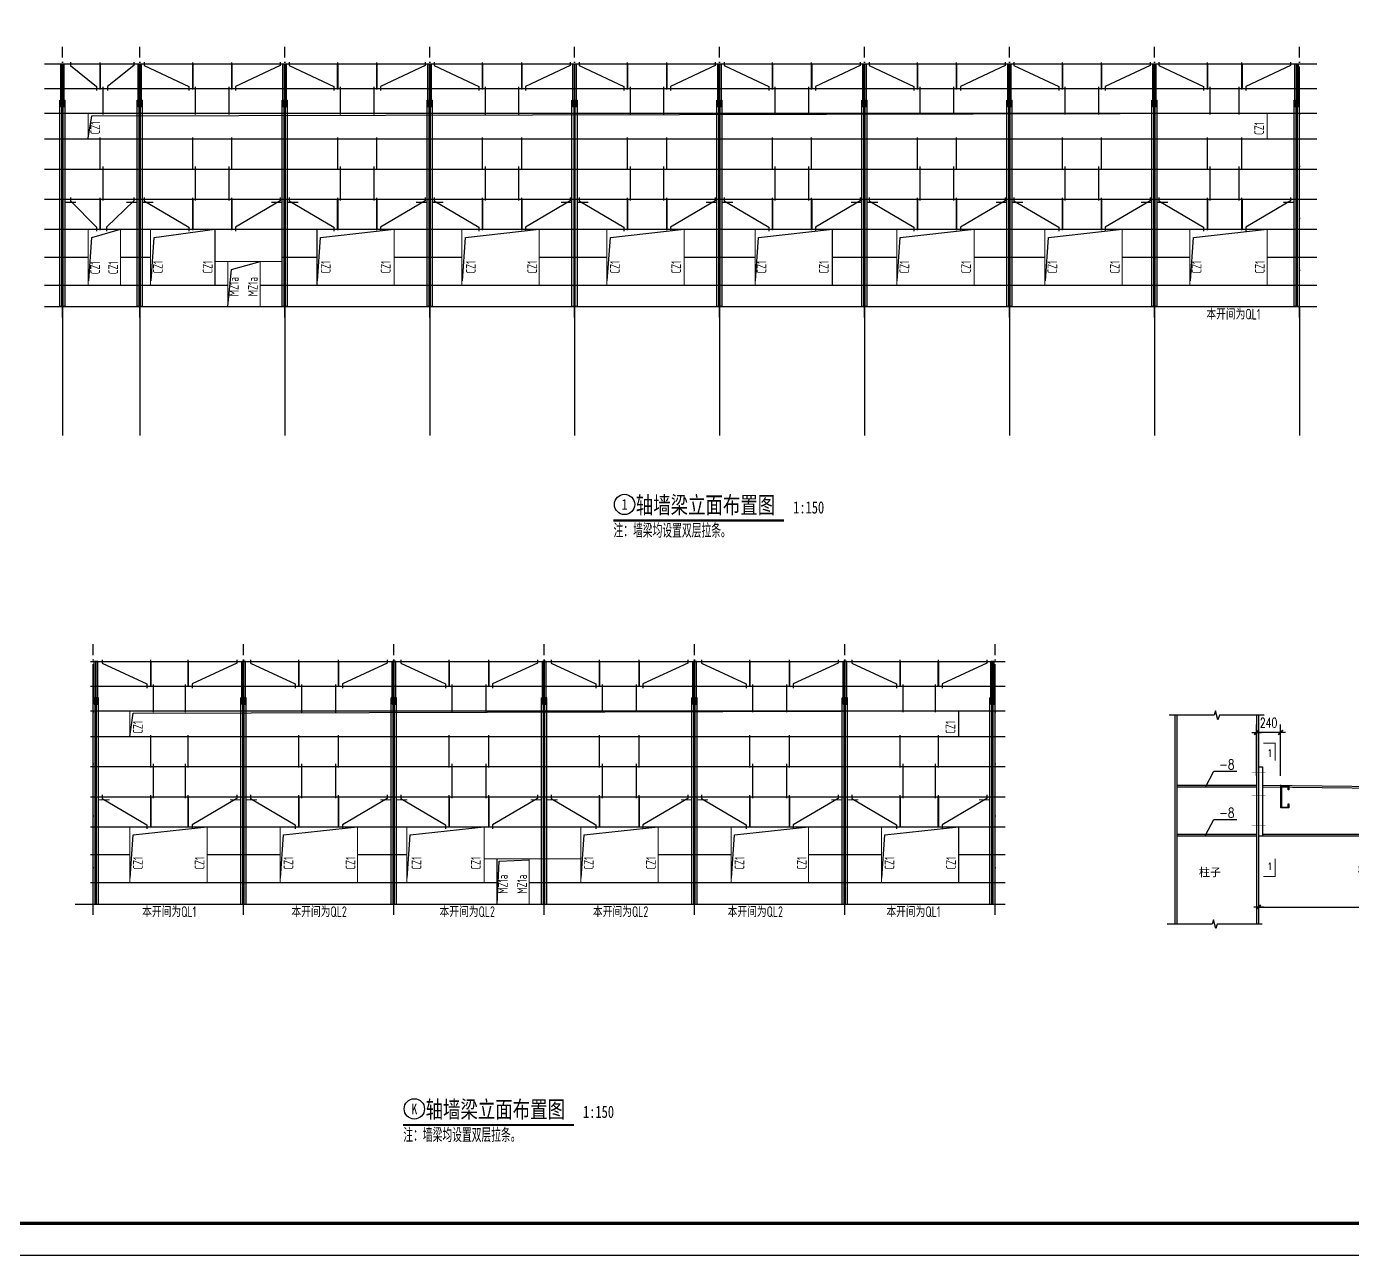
# Model space of a CAD drawing. Extents: x 2072855 to 2883818, y 17306032 to 17674225.
# Drawn here: x 2749358 to 2811105, y 17496046 to 17553266 of the extents above; entities that cross this region are included whole.
import ezdxf
from ezdxf.enums import TextEntityAlignment as Align

# ---------------------------------------------------------------- set-up
doc = ezdxf.new("R2010")
doc.units = 0
doc.header["$LTSCALE"] = 1000
doc.header["$MEASUREMENT"] = 0
doc.linetypes.add('DOTE', pattern=[2.42, 2, -0.2, 0.02, -0.2])
doc.layers.get('Defpoints').update_dxf_attribs({"color": 250})
for name, color, linetype in [('1001', 3, 'Continuous'), ('2D_ROOF', 150, 'Continuous'), ('3T_WOOD', 21, 'Continuous'), ('AXIS_外部', 171, 'Continuous'), ('DIM_SYMB', 165, 'Continuous'), ('DOTE', 1, 'DOTE'), ('LS', 2, 'Continuous'), ('OTHER', 7, 'Continuous'), ('PUB_DIM', 161, 'Continuous'), ('PUB_TEXT', 7, 'Continuous'), ('SURFACE', 6, 'Continuous'), ('TEXT', 7, 'Continuous'), ('TK', 4, 'Continuous'), ('屋面隅撑', 7, 'Continuous'), ('檩条拉条', 253, 'Continuous'), ('钢梁', 4, 'Continuous')]:
    doc.layers.add(name, color=color, linetype=linetype)
doc.layers.add('尺寸标注', color=9, linetype='Continuous', lineweight=18)
doc.styles.add('-宋体', font='', dxfattribs={"width": 0.8})
doc.styles.add('_HZHT', font='txt.shx', dxfattribs={"bigfont": 'HZHT.shx'})
doc.styles.add('_HZTXT', font='txt.shx', dxfattribs={"width": 0.8, "bigfont": 'hztxt.shx'})
doc.styles.add('_TSSDENG', font='TSSDENG', dxfattribs={"width": 0.666667})
doc.styles.add('DIM_FONT', font='SIMPLEX', dxfattribs={"width": 0.7, "bigfont": 'GBCBIG'})
doc.styles.add('PkpmHz', font='Pkpmeng', dxfattribs={"width": 0.7, "bigfont": 'hztxt'})
doc.styles.add('TK-LG-B', font='', dxfattribs={"width": 0.75})
doc.styles.add('TSSD_Label', font='tssdeng.shx', dxfattribs={"width": 0.7, "bigfont": 'hztxt.shx'})
doc.styles.add('TSSD_REIN', font='tssdeng.shx', dxfattribs={"width": 0.7, "bigfont": 'tssdchn.shx'})
doc.styles.get('-宋体').set_extended_font_data('SimSun')
doc.styles.get('TK-LG-B').set_extended_font_data('SimSun')
doc.dimstyles.new('dimn', dxfattribs={"dimtxt": 300, "dimasz": 1, "dimexe": 250, "dimexo": 300, "dimgap": 150, "dimtad": 1, "dimdec": 0, "dimzin": 0, "dimdsep": 46, "dimtxsty": 'DIM_FONT', "dimblk": '_DIMX', "dimcen": 0, "dimdle": 100, "dimclrt": 7, "dimadec": 1, "dimazin": 0, "dimtfac": 1, "dimtdec": 0, "dimtix": 1, "dimtmove": 2, "dimatfit": 3, "dimldrblk": 'ARCHTICK', "dimfxl": 0, "dimtolj": 1, "dimtzin": 0, "dimarcsym": 0})

# ---------------------------------------------------------------- blocks, each defined once
blk = doc.blocks.new('_DIMX')
blk.add_line((-150, 0), (150, 0))
at = {"const_width": 50}
blk.add_lwpolyline([(-70, -70), (70, 70)], dxfattribs=at)
blk = doc.blocks.new('*D637')
at = {"layer": 'Defpoints', "color": 0}
for p in [(324063, -264490), (333513, -264490), (333513, -265843)]:
    blk.add_point(p, dxfattribs=at)
at = {"layer": 'PUB_DIM', "color": 0, "lineweight": -2}
for p, q in [((324063, -264790), (324063, -266093)), ((333513, -264790), (333513, -266093)), ((324064, -265843), (333512, -265843))]:
    blk.add_line(p, q, dxfattribs=at)
at = {"layer": 'PUB_DIM', "color": 0, "lineweight": -2, "rotation": 180}
blk.add_blockref('_DIMX', (324063, -265843), dxfattribs=at)
at = {"layer": 'PUB_DIM', "color": 0, "lineweight": -2}
blk.add_blockref('_DIMX', (333513, -265843), dxfattribs=at)
at = {"layer": 'PUB_DIM', "color": 7, "insert": (328788, -265465), "char_height": 300, "attachment_point": 5, "style": 'DIM_FONT'}
blk.add_mtext('\\A1;1740(1440)', dxfattribs=at)
blk = doc.blocks.new('_ArchTick')
at = {"color": 0, "linetype": 'ByBlock', "const_width": 0.4}
blk.add_lwpolyline([(-0.5, -0.5), (0.5, 0.5)], dxfattribs=at)
blk = doc.blocks.new('*D638')
at = {"layer": 'Defpoints', "color": 0}
for p in [(324000, -260420), (324000, -262063), (324747, -262063)]:
    blk.add_point(p, dxfattribs=at)
at = {"layer": 'PUB_DIM', "color": 0, "lineweight": -2}
for p, q in [((323999, -260420), (323998, -260420)), ((324000, -261763), (324000, -260170)), ((324747, -260420), (324000, -260420)), ((324747, -261763), (324747, -260170)), ((324748, -260420), (324749, -260420))]:
    blk.add_line(p, q, dxfattribs=at)
blk.add_blockref('_DIMX', (324000, -260420), dxfattribs=at)
at = {"layer": 'PUB_DIM', "color": 0, "lineweight": -2, "rotation": 180}
blk.add_blockref('_DIMX', (324747, -260420), dxfattribs=at)
at = {"layer": 'PUB_DIM', "color": 7, "insert": (324373, -260120), "char_height": 300, "attachment_point": 5, "style": 'DIM_FONT'}
blk.add_mtext('\\A1;240', dxfattribs=at)
blk = doc.blocks.new('GeYuanFrame_23358270', base_point=(20.09, 4.53))
at = {"layer": 'TK'}
blk.add_lwpolyline([(20.09, 4.53), (20.09, 598.53), (861.09, 598.53), (861.09, 4.53)], close=True, dxfattribs=at)
at = {"layer": 'TK', "const_width": 1}
blk.add_lwpolyline([(45.09, 588.53), (851.09, 588.53), (851.09, 14.53), (45.09, 14.53)], close=True, dxfattribs=at)
blk = doc.blocks.new('ERREDF')
for p, q in [((321462.9, -259886), (321462.9, -266370.4)), ((321525.9, -259886), (321525.9, -266370.4)), ((324000, -259886), (324000, -266370.4)), ((324063, -259886), (324063, -266370.4)), ((322414.3, -262113.1), (322668, -261619.2)), ((322668, -261619.2), (323384.8, -261619.2)), ((324063, -261487.1), (324189, -261487.1)), ((324189, -261487.1), (324189, -263637.7)), ((333556.2, -262176), (333990.1, -261425.1)), ((333990.1, -261425.1), (336389.8, -261425.1)), ((324000, -262062.7), (321525.9, -262062.7)), ((324000, -262113.1), (321525.9, -262113.1)), ((333576, -262176.3), (324189, -262062.7)), ((333576, -262226.7), (324189, -262113.1)), ((324747, -262042.1), (324747, -262758.2)), ((333576, -262176.3), (333576, -263637.7)), ((322414.3, -263611.8), (322668, -263117.8)), ((322668, -263117.8), (323384.8, -263117.8)), ((324000, -263587.3), (321525.9, -263587.3)), ((324000, -263637.7), (321525.9, -263637.7)), ((333576, -263637.7), (324063, -263637.7)), ((333576, -263587.3), (324189, -263587.3))]:
    blk.add_line(p, q)
for points, const_width in [([(323843.5, -261674.8), (324284.2, -261674.8)], 12.6), ([(323843.5, -262377.5), (324284.2, -262377.5)], 12.6), ([(323843.5, -263300.9), (324284.2, -263300.9)], 12.6), ([(327807.6, -266884.6), (329219.3, -266884.6)], 18.9)]:
    blk.add_lwpolyline(points, dxfattribs=dict(const_width=const_width))
for points in [[(325002.9, -262630.1), (325002.9, -262756.1), (324754.8, -262756.1), (324754.8, -262072.5), (325002.9, -262072.5), (325002.9, -262198.5), (324984, -262198.5), (324984, -262091.4), (324773.7, -262091.4), (324773.7, -262737.2), (324984, -262737.2), (324984, -262630.1)], [(329406.2, -262680.4), (329406.2, -262806.4), (329158.1, -262806.4), (329158.1, -262122.8), (329406.2, -262122.8), (329406.2, -262248.8), (329387.3, -262248.8), (329387.3, -262141.7), (329177, -262141.7), (329177, -262787.5), (329387.3, -262787.5), (329387.3, -262680.4)], [(333327.9, -262733.9), (333327.9, -262859.9), (333576, -262859.9), (333576, -262176.3), (333327.9, -262176.3), (333327.9, -262302.3), (333346.8, -262302.3), (333346.8, -262195.2), (333557.1, -262195.2), (333557.1, -262841), (333346.8, -262841), (333346.8, -262733.9)]]:
    blk.add_lwpolyline(points, close=True)
blk.add_lwpolyline([(327677.6, -263372.3), (327677.6, -264392.3), (331238.3, -264392.3)])
at = {"layer": 'OTHER'}
for p, q in [((322725.1, -259747.4), (322681, -259886)), ((322800.7, -260024.6), (322725.1, -259747.4)), ((322681, -259886), (321286.5, -259886)), ((322844.8, -259886), (322800.7, -260024.6)), ((324239.4, -259886), (322844.8, -259886)), ((322662.1, -266231.8), (322618, -266370.4)), ((322737.7, -266509), (322662.1, -266231.8)), ((322618, -266370.4), (321223.5, -266370.4)), ((322781.8, -266370.4), (322737.7, -266509)), ((324176.4, -266370.4), (322781.8, -266370.4))]:
    blk.add_line(p, q, dxfattribs=at)
at = {"layer": 'PUB_DIM', "const_width": 31.5}
for points in [[(324213.8, -260749.8), (324578.9, -260749.8), (324578.9, -261299.4)], [(324213.8, -264886.6), (324578.9, -264886.6), (324578.9, -264337)]]:
    blk.add_lwpolyline(points, dxfattribs=at)
at = {"layer": 'PUB_TEXT', "width": 0.8}
for s, height, style, p in [('1', 220.5, '_HZHT', (324337.5, -261171.5)), ('-8', 301.6, '_HZHT', (322835.4, -261565.2)), ('-8', 301.6, '_HZHT', (322835.4, -263063.9)), ('1', 220.5, '_HZHT', (324337.5, -264685.4)), ('雨蓬详图', 302.4, '-宋体', (327835.1, -266774.2, 189.3))]:
    blk.add_text(s, height=height, dxfattribs=dict(at, style=style)).set_placement(p)
at = {"layer": 'PUB_TEXT', "style": '-宋体'}
blk.add_text('柱子', height=252, dxfattribs=at).set_placement((322208.7, -264884.9))
at = {"layer": '尺寸标注', "color": 7}
for s, style, width, p in [('180X70X20X2.5', '_TSSDENG', 0.77768, (334069.3, -261347.7)), ('H(265-250)x160x5x8', '_TSSDENG', 0.77768, (327940.7, -264331.4)), ('悬挑1440时采用(2*180X70X20X2.5)与柱焊接', '_HZTXT', 0.8, (327133.2, -264781.6))]:
    blk.add_text(s, height=301.6, dxfattribs=dict(at, style=style, width=width)).set_placement(p)
at = {"layer": 'PUB_DIM'}
for p1, p2, distance, text, picture, middle in [((324747, -262062.7), (324000, -262062.7), -1642.4, '240', '*D638', (324373.5, -260120.3)), ((324063, -264490.2), (333513, -264490.2), -1353.1, '1740(1440)', '*D637', (328788, -265464.8))]:
    dim = blk.add_aligned_dim(p1=p1, p2=p2, distance=distance, text=text, dimstyle='dimn', override={"dimlfac": 0.33333}, dxfattribs=at)
    dim.commit()
    dim.dimension.update_dxf_attribs({"geometry": picture, "text_midpoint": middle})

msp = doc.modelspace()

# ---------------------------------------------------------------- linework, layer by layer
for p, q in [((2752790.4, 17550337.6), (2752790.4, 17551594.6)), ((2757098, 17550337.6), (2757098, 17551594.6)), ((2758920.3, 17550337.6), (2758920.3, 17551594.6)), ((2763848, 17550337.6), (2763848, 17551594.6)), ((2765670.3, 17550337.6), (2765670.3, 17551594.6)), ((2770598, 17550337.6), (2770598, 17551594.6)), ((2772420.3, 17550337.6), (2772420.3, 17551594.6)), ((2777348, 17550337.6), (2777348, 17551594.6)), ((2779170.3, 17550337.6), (2779170.3, 17551594.6)), ((2784098, 17550337.6), (2784098, 17551594.6)), ((2785920.3, 17550337.6), (2785920.3, 17551594.6)), ((2790848, 17550337.6), (2790848, 17551594.6)), ((2792670.3, 17550337.6), (2792670.3, 17551594.6)), ((2797598, 17550337.6), (2797598, 17551594.6)), ((2799420.3, 17550337.6), (2799420.3, 17551594.6)), ((2804348, 17550337.6), (2804348, 17551594.6)), ((2805960.1, 17550337.6), (2805960.1, 17551594.6)), ((2752920.9, 17549163.8), (2752920.9, 17550460)), ((2757228.5, 17549163.8), (2757228.5, 17550460)), ((2758789.7, 17549163.8), (2758789.7, 17550460)), ((2763978.5, 17549163.8), (2763978.5, 17550460)), ((2765539.7, 17549163.8), (2765539.7, 17550460)), ((2770728.5, 17549163.8), (2770728.5, 17550460)), ((2772289.7, 17549163.8), (2772289.7, 17550460)), ((2777478.5, 17549163.8), (2777478.5, 17550460)), ((2779039.7, 17549163.8), (2779039.7, 17550460)), ((2784228.5, 17549163.8), (2784228.5, 17550460)), ((2785789.7, 17549163.8), (2785789.7, 17550460)), ((2790978.5, 17549163.8), (2790978.5, 17550460)), ((2792539.7, 17549163.8), (2792539.7, 17550460)), ((2797728.5, 17549163.8), (2797728.5, 17550460)), ((2799289.7, 17549163.8), (2799289.7, 17550460)), ((2804478.5, 17549163.8), (2804478.5, 17550460)), ((2805829.5, 17549163.8), (2805829.5, 17550460)), ((2752790.4, 17546587.6), (2752790.4, 17548094.6)), ((2757098, 17546587.6), (2757098, 17548094.6)), ((2758920.3, 17546587.6), (2758920.3, 17548094.6)), ((2763848, 17546587.6), (2763848, 17548094.6)), ((2765670.3, 17546587.6), (2765670.3, 17548094.6)), ((2770598, 17546587.6), (2770598, 17548094.6)), ((2772420.3, 17546587.6), (2772420.3, 17548094.6)), ((2777348, 17546587.6), (2777348, 17548094.6)), ((2779170.3, 17546587.6), (2779170.3, 17548094.6)), ((2784098, 17546587.6), (2784098, 17548094.6)), ((2785920.3, 17546587.6), (2785920.3, 17548094.6)), ((2790848, 17546587.6), (2790848, 17548094.6)), ((2792670.3, 17546587.6), (2792670.3, 17548094.6)), ((2797598, 17546587.6), (2797598, 17548094.6)), ((2799420.3, 17546587.6), (2799420.3, 17548094.6)), ((2804348, 17546587.6), (2804348, 17548094.6)), ((2805960.1, 17546587.6), (2805960.1, 17548094.6)), ((2752920.9, 17545163.8), (2752920.9, 17546755.4)), ((2757228.5, 17545163.8), (2757228.5, 17546755.4)), ((2758789.7, 17545163.8), (2758789.7, 17546755.4)), ((2763978.5, 17545163.8), (2763978.5, 17546755.4)), ((2765539.7, 17545163.8), (2765539.7, 17546755.4)), ((2770728.5, 17545163.8), (2770728.5, 17546755.4)), ((2772289.7, 17545163.8), (2772289.7, 17546755.4)), ((2777478.5, 17545163.8), (2777478.5, 17546755.4)), ((2779039.7, 17545163.8), (2779039.7, 17546755.4)), ((2784228.5, 17545163.8), (2784228.5, 17546755.4)), ((2785789.7, 17545163.8), (2785789.7, 17546755.4)), ((2790978.5, 17545163.8), (2790978.5, 17546755.4)), ((2792539.7, 17545163.8), (2792539.7, 17546755.4)), ((2797728.5, 17545163.8), (2797728.5, 17546755.4)), ((2799289.7, 17545163.8), (2799289.7, 17546755.4)), ((2804478.5, 17545163.8), (2804478.5, 17546755.4)), ((2805829.5, 17545163.8), (2805829.5, 17546755.4)), ((2752790.4, 17543787.6), (2752790.4, 17545294.6)), ((2757098, 17543787.6), (2757098, 17545294.6)), ((2758920.3, 17543787.6), (2758920.3, 17545294.6)), ((2763848, 17543787.6), (2763848, 17545294.6)), ((2765670.3, 17543787.6), (2765670.3, 17545294.6)), ((2770598, 17543787.6), (2770598, 17545294.6)), ((2772420.3, 17543787.6), (2772420.3, 17545294.6)), ((2777348, 17543787.6), (2777348, 17545294.6)), ((2779170.3, 17543787.6), (2779170.3, 17545294.6)), ((2784098, 17543787.6), (2784098, 17545294.6)), ((2785920.3, 17543787.6), (2785920.3, 17545294.6)), ((2790848, 17543787.6), (2790848, 17545294.6)), ((2792670.3, 17543787.6), (2792670.3, 17545294.6)), ((2797598, 17543787.6), (2797598, 17545294.6)), ((2799420.3, 17543787.6), (2799420.3, 17545294.6)), ((2804348, 17543787.6), (2804348, 17545294.6)), ((2805960.1, 17543787.6), (2805960.1, 17545294.6)), ((2755141.4, 17522516), (2755141.4, 17523773)), ((2756891.2, 17522516), (2756891.2, 17523773)), ((2762044, 17522516), (2762044, 17523773)), ((2763891.2, 17522516), (2763891.2, 17523773)), ((2769044, 17522516), (2769044, 17523773)), ((2770891.2, 17522516), (2770891.2, 17523773)), ((2776044, 17522516), (2776044, 17523773)), ((2777891.2, 17522516), (2777891.2, 17523773)), ((2783044, 17522516), (2783044, 17523773)), ((2784891.2, 17522516), (2784891.2, 17523773)), ((2790044, 17522516), (2790044, 17523773)), ((2791820.1, 17522516), (2791820.1, 17523773)), ((2755272, 17521342.2), (2755272, 17522638.3)), ((2756760.6, 17521342.2), (2756760.6, 17522638.3)), ((2762174.6, 17521342.2), (2762174.6, 17522638.3)), ((2763760.6, 17521342.2), (2763760.6, 17522638.3)), ((2769174.6, 17521342.2), (2769174.6, 17522638.3)), ((2770760.6, 17521342.2), (2770760.6, 17522638.3)), ((2776174.6, 17521342.2), (2776174.6, 17522638.3)), ((2777760.6, 17521342.2), (2777760.6, 17522638.3)), ((2783174.6, 17521342.2), (2783174.6, 17522638.3)), ((2784760.6, 17521342.2), (2784760.6, 17522638.3)), ((2790174.6, 17521342.2), (2790174.6, 17522638.3)), ((2791689.5, 17521342.2), (2791689.5, 17522638.3)), ((2755141.4, 17518766), (2755141.4, 17520273)), ((2756891.2, 17518766), (2756891.2, 17520273)), ((2762044, 17518766), (2762044, 17520273)), ((2763891.2, 17518766), (2763891.2, 17520273)), ((2769044, 17518766), (2769044, 17520273)), ((2770891.2, 17518766), (2770891.2, 17520273)), ((2776044, 17518766), (2776044, 17520273)), ((2777891.2, 17518766), (2777891.2, 17520273)), ((2783044, 17518766), (2783044, 17520273)), ((2784891.2, 17518766), (2784891.2, 17520273)), ((2790044, 17518766), (2790044, 17520273)), ((2791820.1, 17518766), (2791820.1, 17520273)), ((2755272, 17517342.2), (2755272, 17518933.7)), ((2756760.6, 17517342.2), (2756760.6, 17518933.7)), ((2762174.6, 17517342.2), (2762174.6, 17518933.7)), ((2763760.6, 17517342.2), (2763760.6, 17518933.7)), ((2769174.6, 17517342.2), (2769174.6, 17518933.7)), ((2770760.6, 17517342.2), (2770760.6, 17518933.7)), ((2776174.6, 17517342.2), (2776174.6, 17518933.7)), ((2777760.6, 17517342.2), (2777760.6, 17518933.7)), ((2783174.6, 17517342.2), (2783174.6, 17518933.7)), ((2784760.6, 17517342.2), (2784760.6, 17518933.7)), ((2790174.6, 17517342.2), (2790174.6, 17518933.7)), ((2791689.5, 17517342.2), (2791689.5, 17518933.7)), ((2755141.4, 17515966), (2755141.4, 17517473)), ((2756891.2, 17515966), (2756891.2, 17517473)), ((2762044, 17515966), (2762044, 17517473)), ((2763891.2, 17515966), (2763891.2, 17517473)), ((2769044, 17515966), (2769044, 17517473)), ((2770891.2, 17515966), (2770891.2, 17517473)), ((2776044, 17515966), (2776044, 17517473)), ((2777891.2, 17515966), (2777891.2, 17517473)), ((2783044, 17515966), (2783044, 17517473)), ((2784891.2, 17515966), (2784891.2, 17517473)), ((2790044, 17515966), (2790044, 17517473)), ((2791820.1, 17515966), (2791820.1, 17517473))]:
    msp.add_line(p, q)
for points in [[(2751405.5, 17551608.2), (2751405.5, 17551452.1), (2752616.3, 17550476), (2752616.3, 17550284.3)], [(2754350.1, 17551608.2), (2754350.1, 17551452.1), (2753135.8, 17550476), (2753135.8, 17550284.3)], [(2754840.7, 17551608.2), (2754840.7, 17551452.1), (2756923.9, 17550476), (2756923.9, 17550284.3)], [(2761177.6, 17551608.2), (2761177.6, 17551452.1), (2759094.4, 17550476), (2759094.4, 17550284.3)], [(2761590.7, 17551608.2), (2761590.7, 17551452.1), (2763673.9, 17550476), (2763673.9, 17550284.3)], [(2767927.6, 17551608.2), (2767927.6, 17551452.1), (2765844.4, 17550476), (2765844.4, 17550284.3)], [(2768340.7, 17551608.2), (2768340.7, 17551452.1), (2770423.9, 17550476), (2770423.9, 17550284.3)], [(2774677.6, 17551608.2), (2774677.6, 17551452.1), (2772594.4, 17550476), (2772594.4, 17550284.3)], [(2775090.7, 17551608.2), (2775090.7, 17551452.1), (2777173.9, 17550476), (2777173.9, 17550284.3)], [(2781427.6, 17551608.2), (2781427.6, 17551452.1), (2779344.4, 17550476), (2779344.4, 17550284.3)], [(2781840.7, 17551608.2), (2781840.7, 17551452.1), (2783923.9, 17550476), (2783923.9, 17550284.3)], [(2788177.6, 17551608.2), (2788177.6, 17551452.1), (2786094.4, 17550476), (2786094.4, 17550284.3)], [(2788590.7, 17551608.2), (2788590.7, 17551452.1), (2790673.9, 17550476), (2790673.9, 17550284.3)], [(2794927.6, 17551608.2), (2794927.6, 17551452.1), (2792844.4, 17550476), (2792844.4, 17550284.3)], [(2795340.7, 17551608.2), (2795340.7, 17551452.1), (2797423.9, 17550476), (2797423.9, 17550284.3)], [(2801677.6, 17551608.2), (2801677.6, 17551452.1), (2799594.4, 17550476), (2799594.4, 17550284.3)], [(2802090.7, 17551608.2), (2802090.7, 17551452.1), (2804173.9, 17550476), (2804173.9, 17550284.3)], [(2808217.4, 17551608.2), (2808217.4, 17551452.1), (2806134.2, 17550476), (2806134.2, 17550284.3)], [(2751405.5, 17545308.2), (2751405.5, 17545152.1), (2752616.3, 17543926), (2752616.3, 17543734.3)], [(2754350.1, 17545308.2), (2754350.1, 17545152.1), (2753086.7, 17543926), (2753086.7, 17543734.3)], [(2754840.7, 17545308.2), (2754840.7, 17545152.1), (2756923.9, 17543926), (2756923.9, 17543734.3)], [(2761177.6, 17545308.2), (2761177.6, 17545152.1), (2759094.4, 17543926), (2759094.4, 17543734.3)], [(2761590.7, 17545308.2), (2761590.7, 17545152.1), (2763673.9, 17543926), (2763673.9, 17543734.3)], [(2767927.6, 17545308.2), (2767927.6, 17545152.1), (2765844.4, 17543926), (2765844.4, 17543734.3)], [(2768340.7, 17545308.2), (2768340.7, 17545152.1), (2770423.9, 17543926), (2770423.9, 17543734.3)], [(2774677.6, 17545308.2), (2774677.6, 17545152.1), (2772594.4, 17543926), (2772594.4, 17543734.3)], [(2775090.7, 17545308.2), (2775090.7, 17545152.1), (2777173.9, 17543926), (2777173.9, 17543734.3)], [(2781427.6, 17545308.2), (2781427.6, 17545152.1), (2779344.4, 17543926), (2779344.4, 17543734.3)], [(2781840.7, 17545308.2), (2781840.7, 17545152.1), (2783923.9, 17543926), (2783923.9, 17543734.3)], [(2788177.6, 17545308.2), (2788177.6, 17545152.1), (2786094.4, 17543926), (2786094.4, 17543734.3)], [(2788590.7, 17545308.2), (2788590.7, 17545152.1), (2790673.9, 17543926), (2790673.9, 17543734.3)], [(2794927.6, 17545308.2), (2794927.6, 17545152.1), (2792844.4, 17543926), (2792844.4, 17543734.3)], [(2795340.7, 17545308.2), (2795340.7, 17545152.1), (2797423.9, 17543926), (2797423.9, 17543734.3)], [(2801677.6, 17545308.2), (2801677.6, 17545152.1), (2799594.4, 17543926), (2799594.4, 17543734.3)], [(2802090.7, 17545308.2), (2802090.7, 17545152.1), (2804173.9, 17543926), (2804173.9, 17543734.3)], [(2808217.4, 17545308.2), (2808217.4, 17545152.1), (2806134.2, 17543926), (2806134.2, 17543734.3)], [(2752884.2, 17523786.6), (2752884.2, 17523630.4), (2754967.3, 17522654.4), (2754967.3, 17522462.7)], [(2759148.5, 17523786.6), (2759148.5, 17523630.4), (2757065.3, 17522654.4), (2757065.3, 17522462.7)], [(2759786.8, 17523786.6), (2759786.8, 17523630.4), (2761869.9, 17522654.4), (2761869.9, 17522462.7)], [(2766148.5, 17523786.6), (2766148.5, 17523630.4), (2764065.3, 17522654.4), (2764065.3, 17522462.7)], [(2766786.8, 17523786.6), (2766786.8, 17523630.4), (2768869.9, 17522654.4), (2768869.9, 17522462.7)], [(2773148.5, 17523786.6), (2773148.5, 17523630.4), (2771065.3, 17522654.4), (2771065.3, 17522462.7)], [(2773786.8, 17523786.6), (2773786.8, 17523630.4), (2775869.9, 17522654.4), (2775869.9, 17522462.7)], [(2780148.5, 17523786.6), (2780148.5, 17523630.4), (2778065.3, 17522654.4), (2778065.3, 17522462.7)], [(2780786.8, 17523786.6), (2780786.8, 17523630.4), (2782869.9, 17522654.4), (2782869.9, 17522462.7)], [(2787148.5, 17523786.6), (2787148.5, 17523630.4), (2785065.3, 17522654.4), (2785065.3, 17522462.7)], [(2787786.8, 17523786.6), (2787786.8, 17523630.4), (2789869.9, 17522654.4), (2789869.9, 17522462.7)], [(2794077.4, 17523786.6), (2794077.4, 17523630.4), (2791994.2, 17522654.4), (2791994.2, 17522462.7)], [(2752884.2, 17517486.6), (2752884.2, 17517330.4), (2754967.3, 17516104.4), (2754967.3, 17515912.7)], [(2759148.5, 17517486.6), (2759148.5, 17517330.4), (2757065.3, 17516104.4), (2757065.3, 17515912.7)], [(2759786.8, 17517486.6), (2759786.8, 17517330.4), (2761869.9, 17516104.4), (2761869.9, 17515912.7)], [(2766148.5, 17517486.6), (2766148.5, 17517330.4), (2764065.3, 17516104.4), (2764065.3, 17515912.7)], [(2766786.8, 17517486.6), (2766786.8, 17517330.4), (2768869.9, 17516104.4), (2768869.9, 17515912.7)], [(2773148.5, 17517486.6), (2773148.5, 17517330.4), (2771065.3, 17516104.4), (2771065.3, 17515912.7)], [(2773786.8, 17517486.6), (2773786.8, 17517330.4), (2775869.9, 17516104.4), (2775869.9, 17515912.7)], [(2780148.5, 17517486.6), (2780148.5, 17517330.4), (2778065.3, 17516104.4), (2778065.3, 17515912.7)], [(2780786.8, 17517486.6), (2780786.8, 17517330.4), (2782869.9, 17516104.4), (2782869.9, 17515912.7)], [(2787148.5, 17517486.6), (2787148.5, 17517330.4), (2785065.3, 17516104.4), (2785065.3, 17515912.7)], [(2787786.8, 17517486.6), (2787786.8, 17517330.4), (2789869.9, 17516104.4), (2789869.9, 17515912.7)], [(2794077.4, 17517486.6), (2794077.4, 17517330.4), (2791994.2, 17516104.4), (2791994.2, 17515912.7)]]:
    msp.add_lwpolyline(points)
at = {"layer": '1001', "const_width": 50}
for points in [[(2752234.1, 17548030.2), (2752234.1, 17549230.2)], [(2807134.1, 17548030.2), (2807134.1, 17549230.2)], [(2752234.1, 17541230.2), (2752234.1, 17543830.2)], [(2753734.1, 17541230.2), (2753734.1, 17543830.2)], [(2755134.1, 17541230.2), (2755134.1, 17543830.2)], [(2758134.1, 17541230.2), (2758134.1, 17543830.2)], [(2762884.1, 17541230.2), (2762884.1, 17543830.2)], [(2766484.1, 17541230.2), (2766484.1, 17543830.2)], [(2769634.1, 17541230.2), (2769634.1, 17543830.2)], [(2773234.1, 17541230.2), (2773234.1, 17543830.2)], [(2776384.1, 17541230.2), (2776384.1, 17543830.2)], [(2779984.1, 17541230.2), (2779984.1, 17543830.2)], [(2783284.1, 17541230.2), (2783284.1, 17543830.2)], [(2786884.1, 17541230.2), (2786884.1, 17543830.2)], [(2789884.1, 17541230.2), (2789884.1, 17543830.2)], [(2793484.1, 17541230.2), (2793484.1, 17543830.2)], [(2796784.1, 17541230.2), (2796784.1, 17543830.2)], [(2800384.1, 17541230.2), (2800384.1, 17543830.2)], [(2803534.1, 17541230.2), (2803534.1, 17543830.2)], [(2807134.1, 17541230.2), (2807134.1, 17543830.2)], [(2758734.1, 17540230.2), (2758734.1, 17542330.2)], [(2760234.1, 17540230.2), (2760234.1, 17542330.2)], [(2754167.6, 17520208.5), (2754167.6, 17521408.5)], [(2792767.6, 17520208.5), (2792767.6, 17521408.5)], [(2754167.6, 17513408.5), (2754167.6, 17516008.5)], [(2757767.6, 17513408.5), (2757767.6, 17516008.5)], [(2761167.6, 17513408.5), (2761167.6, 17516008.5)], [(2764767.6, 17513408.5), (2764767.6, 17516008.5)], [(2767067.6, 17513408.5), (2767067.6, 17516008.5)], [(2770667.6, 17513408.5), (2770667.6, 17516008.5)], [(2775167.6, 17513408.5), (2775167.6, 17516008.5)], [(2778767.6, 17513408.5), (2778767.6, 17516008.5)], [(2782167.6, 17513408.5), (2782167.6, 17516008.5)], [(2785767.6, 17513408.5), (2785767.6, 17516008.5)], [(2789167.6, 17513408.5), (2789167.6, 17516008.5)], [(2792767.6, 17513408.5), (2792767.6, 17516008.5)], [(2771267.6, 17512408.5), (2771267.6, 17514508.5)], [(2772767.6, 17512408.5), (2772767.6, 17514508.5)]]:
    msp.add_lwpolyline(points, dxfattribs=at)
at = {"layer": '2D_ROOF'}
for p, q in [((2752398, 17543448.8), (2753734.1, 17543830.2)), ((2755298, 17543448.8), (2758134.1, 17543830.2)), ((2763048, 17543448.8), (2766484.1, 17543830.2)), ((2769798, 17543448.8), (2773234.1, 17543830.2)), ((2776548, 17543448.8), (2779984.1, 17543830.2)), ((2783448, 17543448.8), (2786884.1, 17543830.2)), ((2790048, 17543448.8), (2793484.1, 17543830.2)), ((2796948, 17543448.8), (2800384.1, 17543830.2)), ((2803698, 17543448.8), (2807134.1, 17543830.2)), ((2752255.3, 17541430.2), (2752398, 17543448.8)), ((2755155.3, 17541430.2), (2755298, 17543448.8)), ((2762905.3, 17541430.2), (2763048, 17543448.8)), ((2769655.3, 17541430.2), (2769798, 17543448.8)), ((2776405.3, 17541430.2), (2776548, 17543448.8)), ((2783305.3, 17541430.2), (2783448, 17543448.8)), ((2789905.3, 17541430.2), (2790048, 17543448.8)), ((2796805.3, 17541430.2), (2796948, 17543448.8)), ((2803555.3, 17541430.2), (2803698, 17543448.8)), ((2758734.1, 17540230.2), (2758898, 17541948.8)), ((2758898, 17541948.8), (2760234.1, 17542330.2)), ((2754331.5, 17515627.2), (2757767.6, 17516008.5)), ((2761331.5, 17515627.2), (2764767.6, 17516008.5)), ((2767231.5, 17515627.2), (2770667.6, 17516008.5)), ((2775331.5, 17515627.2), (2778767.6, 17516008.5)), ((2782331.5, 17515627.2), (2785767.6, 17516008.5)), ((2789331.5, 17515627.2), (2792767.6, 17516008.5)), ((2754188.8, 17513608.5), (2754331.5, 17515627.2)), ((2761188.8, 17513608.5), (2761331.5, 17515627.2)), ((2767088.8, 17513608.5), (2767231.5, 17515627.2)), ((2775188.8, 17513608.5), (2775331.5, 17515627.2)), ((2782188.8, 17513608.5), (2782331.5, 17515627.2)), ((2789188.8, 17513608.5), (2789331.5, 17515627.2))]:
    msp.add_line(p, q, dxfattribs=at)
for points in [[(2752234.1, 17548066), (2752398, 17549112.7), (2807134.1, 17549230.2)], [(2754167.6, 17520208.5), (2754331.5, 17521291.1), (2792767.6, 17521408.5)], [(2771267.6, 17512408.5), (2771365, 17514399), (2772767.6, 17514473.4)]]:
    msp.add_lwpolyline(points, dxfattribs=at)
at = {"layer": 'AXIS_外部'}
for p, q in [((2751034.1, 17540230.2), (2751034.1, 17534230.2)), ((2754634.1, 17540230.2), (2754634.1, 17534230.2)), ((2761384.1, 17540230.2), (2761384.1, 17534230.2)), ((2768134.1, 17540230.2), (2768134.1, 17534230.2)), ((2774884.1, 17540230.2), (2774884.1, 17534230.2)), ((2781634.1, 17540230.2), (2781634.1, 17534230.2)), ((2788384.1, 17540230.2), (2788384.1, 17534230.2)), ((2795134.1, 17540230.2), (2795134.1, 17534230.2)), ((2801884.1, 17540230.2), (2801884.1, 17534230.2)), ((2808634.1, 17540230.2), (2808634.1, 17534230.2))]:
    msp.add_line(p, q, dxfattribs=at)
at = {"layer": 'DIM_SYMB', "const_width": 105}
for points in [[(2776680.9, 17530264), (2784639.6, 17530264)], [(2766892.8, 17502122.2), (2774851.5, 17502122.2)]]:
    msp.add_lwpolyline(points, dxfattribs=at)
at = {"layer": 'DOTE'}
for p, q in [((2751034.1, 17539725.2), (2751034.1, 17552323.4)), ((2754634.1, 17539725.2), (2754634.1, 17552323.4)), ((2761384.1, 17539725.2), (2761384.1, 17552323.4)), ((2768134.1, 17539725.2), (2768134.1, 17552323.4)), ((2774884.1, 17539725.2), (2774884.1, 17552323.4)), ((2781634.1, 17539725.2), (2781634.1, 17552323.4)), ((2788384.1, 17539725.2), (2788384.1, 17552323.4)), ((2795134.1, 17539725.2), (2795134.1, 17552323.4)), ((2801884.1, 17539725.2), (2801884.1, 17552323.4)), ((2808634.1, 17539725.2), (2808634.1, 17552323.4)), ((2752467.6, 17511903.6), (2752467.6, 17524501.8)), ((2759467.6, 17511903.6), (2759467.6, 17524501.8)), ((2766467.6, 17511903.6), (2766467.6, 17524501.8)), ((2773467.6, 17511903.6), (2773467.6, 17524501.8)), ((2780467.6, 17511903.6), (2780467.6, 17524501.8)), ((2787467.6, 17511903.6), (2787467.6, 17524501.8)), ((2794467.6, 17511903.6), (2794467.6, 17524501.8))]:
    msp.add_line(p, q, dxfattribs=at)
at = {"layer": 'PUB_TEXT'}
for centre in [(2777205.9, 17531013.7), (2767417.8, 17502871.8)]:
    msp.add_circle(centre, 472.5, dxfattribs=at)
at = {"layer": 'SURFACE'}
for p, q in [((2750194.3, 17551530.2), (2809439.4, 17551530.2)), ((2750194.3, 17550380.2), (2809439.4, 17550380.2)), ((2750194.3, 17549230.2), (2809439.4, 17549230.2)), ((2750194.3, 17548030.2), (2809439.4, 17548030.2)), ((2750194.3, 17546630.2), (2809439.4, 17546630.2)), ((2750194.3, 17545230.2), (2809439.4, 17545230.2)), ((2750194.3, 17543830.2), (2809439.4, 17543830.2)), ((2750194.3, 17542530.2), (2752234.1, 17542530.2)), ((2753734.1, 17542530.2), (2755134.1, 17542530.2)), ((2761259.1, 17542530.2), (2762884.1, 17542530.2)), ((2766484.1, 17542530.2), (2769634.1, 17542530.2)), ((2773234.1, 17542530.2), (2776384.1, 17542530.2)), ((2779984.1, 17542530.2), (2783284.1, 17542530.2)), ((2786884.1, 17542530.2), (2789884.1, 17542530.2)), ((2793484.1, 17542530.2), (2796784.1, 17542530.2)), ((2800384.1, 17542530.2), (2803534.1, 17542530.2)), ((2807134.1, 17542530.2), (2809439.4, 17542530.2)), ((2750194.3, 17541230.2), (2758734.1, 17541230.2)), ((2760234.1, 17541230.2), (2809439.4, 17541230.2)), ((2750194.3, 17540230.2), (2809439.4, 17540230.2)), ((2752344.2, 17523708.5), (2794935.2, 17523708.5)), ((2752344.2, 17522558.5), (2794935.2, 17522558.5)), ((2752344.2, 17521408.5), (2794935.2, 17521408.5)), ((2752344.2, 17520208.5), (2794935.2, 17520208.5)), ((2752344.2, 17518808.5), (2794935.2, 17518808.5)), ((2752344.2, 17517408.5), (2794935.2, 17517408.5)), ((2752344.2, 17516008.5), (2794935.2, 17516008.5)), ((2752344.2, 17514708.5), (2754167.6, 17514708.5)), ((2757767.6, 17514708.5), (2761167.6, 17514708.5)), ((2764767.6, 17514708.5), (2767067.6, 17514708.5)), ((2778767.6, 17514708.5), (2782167.6, 17514708.5)), ((2785767.6, 17514708.5), (2789167.6, 17514708.5)), ((2792767.6, 17514708.5), (2794935.2, 17514708.5)), ((2752344.2, 17513408.5), (2771267.6, 17513408.5)), ((2772767.6, 17513408.5), (2794935.2, 17513408.5)), ((2751627.8, 17512408.5), (2794935.2, 17512408.5))]:
    msp.add_line(p, q, dxfattribs=at)
at = {"layer": 'SURFACE', "const_width": 50}
for points in [[(2758134.1, 17542330.2), (2761259.1, 17542330.2)], [(2770667.6, 17514508.5), (2775167.6, 17514508.5)]]:
    msp.add_lwpolyline(points, dxfattribs=at)
at = {"layer": '屋面隅撑', "color": 4, "const_width": 50}
for points in [[(2751665.2, 17545079.7), (2751159.1, 17545079.7)], [(2754509.1, 17545079.7), (2754003.1, 17545079.7)], [(2755265.2, 17545079.7), (2754759.1, 17545079.7)], [(2761259.1, 17545079.7), (2760753.1, 17545079.7)], [(2762015.2, 17545079.7), (2761509.1, 17545079.7)], [(2768009.1, 17545079.7), (2767503.1, 17545079.7)], [(2768765.2, 17545079.7), (2768259.1, 17545079.7)], [(2774759.1, 17545079.7), (2774253.1, 17545079.7)], [(2775515.2, 17545079.7), (2775009.1, 17545079.7)], [(2781509.1, 17545079.7), (2781003.1, 17545079.7)], [(2782265.2, 17545079.7), (2781759.1, 17545079.7)], [(2788259.1, 17545079.7), (2787753.1, 17545079.7)], [(2789015.2, 17545079.7), (2788509.1, 17545079.7)], [(2795009.1, 17545079.7), (2794503.1, 17545079.7)], [(2795765.2, 17545079.7), (2795259.1, 17545079.7)], [(2801759.1, 17545079.7), (2801253.1, 17545079.7)], [(2802515.2, 17545079.7), (2802009.1, 17545079.7)], [(2808384.1, 17545079.7), (2807878.1, 17545079.7)], [(2752717.6, 17517258), (2753223.6, 17517258)], [(2758836.6, 17517258), (2759342.6, 17517258)], [(2759592.6, 17517258), (2760098.6, 17517258)], [(2765836.6, 17517258), (2766342.6, 17517258)], [(2766592.6, 17517258), (2767098.6, 17517258)], [(2772836.6, 17517258), (2773342.6, 17517258)], [(2773592.6, 17517258), (2774098.6, 17517258)], [(2779836.6, 17517258), (2780342.6, 17517258)], [(2780592.6, 17517258), (2781098.6, 17517258)], [(2786836.6, 17517258), (2787342.6, 17517258)], [(2787592.6, 17517258), (2788098.6, 17517258)], [(2793711.6, 17517258), (2794217.6, 17517258)]]:
    msp.add_lwpolyline(points, dxfattribs=at)
at = {"layer": '檩条拉条', "color": 2, "const_width": 80}
for points in [[(2752790.4, 17550380.2), (2752790.4, 17551530.2)], [(2757098, 17550380.2), (2757098, 17551530.2)], [(2758920.3, 17550380.2), (2758920.3, 17551530.2)], [(2763848, 17550380.2), (2763848, 17551530.2)], [(2765670.3, 17550380.2), (2765670.3, 17551530.2)], [(2770598, 17550380.2), (2770598, 17551530.2)], [(2772420.3, 17550380.2), (2772420.3, 17551530.2)], [(2777348, 17550380.2), (2777348, 17551530.2)], [(2779170.3, 17550380.2), (2779170.3, 17551530.2)], [(2784098, 17550380.2), (2784098, 17551530.2)], [(2785920.3, 17550380.2), (2785920.3, 17551530.2)], [(2790848, 17550380.2), (2790848, 17551530.2)], [(2792670.3, 17550380.2), (2792670.3, 17551530.2)], [(2797598, 17550380.2), (2797598, 17551530.2)], [(2799420.3, 17550380.2), (2799420.3, 17551530.2)], [(2804348, 17550380.2), (2804348, 17551530.2)], [(2805960.1, 17550380.2), (2805960.1, 17551530.2)], [(2752790.4, 17543830.2), (2752790.4, 17545230.2)], [(2757098, 17543830.2), (2757098, 17545230.2)], [(2758920.3, 17543830.2), (2758920.3, 17545230.2)], [(2763848, 17543830.2), (2763848, 17545230.2)], [(2765670.3, 17543830.2), (2765670.3, 17545230.2)], [(2770598, 17543830.2), (2770598, 17545230.2)], [(2772420.3, 17543830.2), (2772420.3, 17545230.2)], [(2777348, 17543830.2), (2777348, 17545230.2)], [(2779170.3, 17543830.2), (2779170.3, 17545230.2)], [(2784098, 17543830.2), (2784098, 17545230.2)], [(2785920.3, 17543830.2), (2785920.3, 17545230.2)], [(2790848, 17543830.2), (2790848, 17545230.2)], [(2792670.3, 17543830.2), (2792670.3, 17545230.2)], [(2797598, 17543830.2), (2797598, 17545230.2)], [(2799420.3, 17543830.2), (2799420.3, 17545230.2)], [(2804348, 17543830.2), (2804348, 17545230.2)], [(2805960.1, 17543830.2), (2805960.1, 17545230.2)], [(2755141.4, 17522558.5), (2755141.4, 17523708.5)], [(2756891.2, 17522558.5), (2756891.2, 17523708.5)], [(2762044, 17522558.5), (2762044, 17523708.5)], [(2763891.2, 17522558.5), (2763891.2, 17523708.5)], [(2769044, 17522558.5), (2769044, 17523708.5)], [(2770891.2, 17522558.5), (2770891.2, 17523708.5)], [(2776044, 17522558.5), (2776044, 17523708.5)], [(2777891.2, 17522558.5), (2777891.2, 17523708.5)], [(2783044, 17522558.5), (2783044, 17523708.5)], [(2784891.2, 17522558.5), (2784891.2, 17523708.5)], [(2790044, 17522558.5), (2790044, 17523708.5)], [(2791820.1, 17522558.5), (2791820.1, 17523708.5)], [(2755141.4, 17516008.5), (2755141.4, 17517408.5)], [(2756891.2, 17516008.5), (2756891.2, 17517408.5)], [(2762044, 17516008.5), (2762044, 17517408.5)], [(2763891.2, 17516008.5), (2763891.2, 17517408.5)], [(2769044, 17516008.5), (2769044, 17517408.5)], [(2770891.2, 17516008.5), (2770891.2, 17517408.5)], [(2776044, 17516008.5), (2776044, 17517408.5)], [(2777891.2, 17516008.5), (2777891.2, 17517408.5)], [(2783044, 17516008.5), (2783044, 17517408.5)], [(2784891.2, 17516008.5), (2784891.2, 17517408.5)], [(2790044, 17516008.5), (2790044, 17517408.5)], [(2791820.1, 17516008.5), (2791820.1, 17517408.5)]]:
    msp.add_lwpolyline(points, dxfattribs=at)
at = {"layer": '钢梁'}
for p, q in [((2750950.8, 17549530.2), (2750950.8, 17551530.2)), ((2750950.8, 17551530.2), (2751117.5, 17551530.2)), ((2751020.8, 17549530.2), (2751020.8, 17551530.2)), ((2751047.5, 17549530.2), (2751047.5, 17551530.2)), ((2751117.5, 17549530.2), (2751117.5, 17551530.2)), ((2754550.8, 17549530.2), (2754550.8, 17551530.2)), ((2754550.8, 17551530.2), (2754717.5, 17551530.2)), ((2754620.8, 17549530.2), (2754620.8, 17551530.2)), ((2754647.5, 17549530.2), (2754647.5, 17551530.2)), ((2754717.5, 17549530.2), (2754717.5, 17551530.2)), ((2761300.8, 17549530.2), (2761300.8, 17551530.2)), ((2761300.8, 17551530.2), (2761467.5, 17551530.2)), ((2761370.8, 17549530.2), (2761370.8, 17551530.2)), ((2761397.5, 17549530.2), (2761397.5, 17551530.2)), ((2761467.5, 17549530.2), (2761467.5, 17551530.2)), ((2768050.8, 17549530.2), (2768050.8, 17551530.2)), ((2768050.8, 17551530.2), (2768217.5, 17551530.2)), ((2768120.8, 17549530.2), (2768120.8, 17551530.2)), ((2768147.5, 17549530.2), (2768147.5, 17551530.2)), ((2768217.5, 17549530.2), (2768217.5, 17551530.2)), ((2774800.8, 17549530.2), (2774800.8, 17551530.2)), ((2774800.8, 17551530.2), (2774967.5, 17551530.2)), ((2774870.8, 17549530.2), (2774870.8, 17551530.2)), ((2774897.5, 17549530.2), (2774897.5, 17551530.2)), ((2774967.5, 17549530.2), (2774967.5, 17551530.2)), ((2781550.8, 17549530.2), (2781550.8, 17551530.2)), ((2781550.8, 17551530.2), (2781717.5, 17551530.2)), ((2781620.8, 17549530.2), (2781620.8, 17551530.2)), ((2781647.5, 17549530.2), (2781647.5, 17551530.2)), ((2781717.5, 17549530.2), (2781717.5, 17551530.2)), ((2788300.8, 17549530.2), (2788300.8, 17551530.2)), ((2788300.8, 17551530.2), (2788467.5, 17551530.2)), ((2788370.8, 17549530.2), (2788370.8, 17551530.2)), ((2788397.5, 17549530.2), (2788397.5, 17551530.2)), ((2788467.5, 17549530.2), (2788467.5, 17551530.2)), ((2795050.8, 17549530.2), (2795050.8, 17551530.2)), ((2795050.8, 17551530.2), (2795217.5, 17551530.2)), ((2795120.8, 17549530.2), (2795120.8, 17551530.2)), ((2795147.5, 17549530.2), (2795147.5, 17551530.2)), ((2795217.5, 17549530.2), (2795217.5, 17551530.2)), ((2801800.8, 17549530.2), (2801800.8, 17551530.2)), ((2801800.8, 17551530.2), (2801967.5, 17551530.2)), ((2801870.8, 17549530.2), (2801870.8, 17551530.2)), ((2801897.5, 17549530.2), (2801897.5, 17551530.2)), ((2801967.5, 17549530.2), (2801967.5, 17551530.2)), ((2808425.8, 17549530.2), (2808425.8, 17551530.2)), ((2808425.8, 17551530.2), (2808592.5, 17551530.2)), ((2808495.8, 17549530.2), (2808495.8, 17551530.2)), ((2808522.5, 17549530.2), (2808522.5, 17551530.2)), ((2808592.5, 17549530.2), (2808592.5, 17551530.2)), ((2750909.1, 17549830.2), (2751159.1, 17549830.2)), ((2750909.1, 17540230.2), (2750909.1, 17549830.2)), ((2751004.1, 17540230.2), (2751004.1, 17549830.2)), ((2751064.1, 17540230.2), (2751064.1, 17549830.2)), ((2751159.1, 17540230.2), (2751159.1, 17549830.2)), ((2754509.1, 17549830.2), (2754759.1, 17549830.2)), ((2754509.1, 17540230.2), (2754509.1, 17549830.2)), ((2754604.1, 17540230.2), (2754604.1, 17549830.2)), ((2754664.1, 17540230.2), (2754664.1, 17549830.2)), ((2754759.1, 17540230.2), (2754759.1, 17549830.2)), ((2761259.1, 17549830.2), (2761509.1, 17549830.2)), ((2761259.1, 17540230.2), (2761259.1, 17549830.2)), ((2761354.1, 17540230.2), (2761354.1, 17549830.2)), ((2761414.1, 17540230.2), (2761414.1, 17549830.2)), ((2761509.1, 17540230.2), (2761509.1, 17549830.2)), ((2768009.1, 17549830.2), (2768259.1, 17549830.2)), ((2768009.1, 17540230.2), (2768009.1, 17549830.2)), ((2768104.1, 17540230.2), (2768104.1, 17549830.2)), ((2768164.1, 17540230.2), (2768164.1, 17549830.2)), ((2768259.1, 17540230.2), (2768259.1, 17549830.2)), ((2774759.1, 17549830.2), (2775009.1, 17549830.2)), ((2774759.1, 17540230.2), (2774759.1, 17549830.2)), ((2774854.1, 17540230.2), (2774854.1, 17549830.2)), ((2774914.1, 17540230.2), (2774914.1, 17549830.2)), ((2775009.1, 17540230.2), (2775009.1, 17549830.2)), ((2781509.1, 17549830.2), (2781759.1, 17549830.2)), ((2781509.1, 17540230.2), (2781509.1, 17549830.2)), ((2781604.1, 17540230.2), (2781604.1, 17549830.2)), ((2781664.1, 17540230.2), (2781664.1, 17549830.2)), ((2781759.1, 17540230.2), (2781759.1, 17549830.2)), ((2788259.1, 17549830.2), (2788509.1, 17549830.2)), ((2788259.1, 17540230.2), (2788259.1, 17549830.2)), ((2788354.1, 17540230.2), (2788354.1, 17549830.2)), ((2788414.1, 17540230.2), (2788414.1, 17549830.2)), ((2788509.1, 17540230.2), (2788509.1, 17549830.2)), ((2795009.1, 17549830.2), (2795259.1, 17549830.2)), ((2795009.1, 17540230.2), (2795009.1, 17549830.2)), ((2795104.1, 17540230.2), (2795104.1, 17549830.2)), ((2795164.1, 17540230.2), (2795164.1, 17549830.2)), ((2795259.1, 17540230.2), (2795259.1, 17549830.2)), ((2801759.1, 17549830.2), (2802009.1, 17549830.2)), ((2801759.1, 17540230.2), (2801759.1, 17549830.2)), ((2801854.1, 17540230.2), (2801854.1, 17549830.2)), ((2801914.1, 17540230.2), (2801914.1, 17549830.2)), ((2802009.1, 17540230.2), (2802009.1, 17549830.2)), ((2808384.1, 17549830.2), (2808634.1, 17549830.2)), ((2808384.1, 17540230.2), (2808384.1, 17549830.2)), ((2808479.1, 17540230.2), (2808479.1, 17549830.2)), ((2808539.1, 17540230.2), (2808539.1, 17549830.2)), ((2808634.1, 17540230.2), (2808634.1, 17549830.2)), ((2751117.5, 17549530.2), (2750950.8, 17549530.2)), ((2754717.5, 17549530.2), (2754550.8, 17549530.2)), ((2761467.5, 17549530.2), (2761300.8, 17549530.2)), ((2768217.5, 17549530.2), (2768050.8, 17549530.2)), ((2774967.5, 17549530.2), (2774800.8, 17549530.2)), ((2781717.5, 17549530.2), (2781550.8, 17549530.2)), ((2788467.5, 17549530.2), (2788300.8, 17549530.2)), ((2795217.5, 17549530.2), (2795050.8, 17549530.2)), ((2801967.5, 17549530.2), (2801800.8, 17549530.2)), ((2808592.5, 17549530.2), (2808425.8, 17549530.2)), ((2751159.1, 17540230.2), (2750909.1, 17540230.2)), ((2751159.1, 17540230.2), (2750909.1, 17540230.2)), ((2754759.1, 17540230.2), (2754509.1, 17540230.2)), ((2754759.1, 17540230.2), (2754509.1, 17540230.2)), ((2761509.1, 17540230.2), (2761259.1, 17540230.2)), ((2761509.1, 17540230.2), (2761259.1, 17540230.2)), ((2768259.1, 17540230.2), (2768009.1, 17540230.2)), ((2768259.1, 17540230.2), (2768009.1, 17540230.2)), ((2775009.1, 17540230.2), (2774759.1, 17540230.2)), ((2775009.1, 17540230.2), (2774759.1, 17540230.2)), ((2781759.1, 17540230.2), (2781509.1, 17540230.2)), ((2781759.1, 17540230.2), (2781509.1, 17540230.2)), ((2788509.1, 17540230.2), (2788259.1, 17540230.2)), ((2788509.1, 17540230.2), (2788259.1, 17540230.2)), ((2795259.1, 17540230.2), (2795009.1, 17540230.2)), ((2795259.1, 17540230.2), (2795009.1, 17540230.2)), ((2802009.1, 17540230.2), (2801759.1, 17540230.2)), ((2802009.1, 17540230.2), (2801759.1, 17540230.2)), ((2808634.1, 17540230.2), (2808384.1, 17540230.2)), ((2808634.1, 17540230.2), (2808384.1, 17540230.2)), ((2752509.3, 17521708.5), (2752509.3, 17523708.5)), ((2752675.9, 17523708.5), (2752509.3, 17523708.5)), ((2752579.3, 17521708.5), (2752579.3, 17523708.5)), ((2752605.9, 17521708.5), (2752605.9, 17523708.5)), ((2752675.9, 17521708.5), (2752675.9, 17523708.5)), ((2759384.3, 17521708.5), (2759384.3, 17523708.5)), ((2759550.9, 17523708.5), (2759384.3, 17523708.5)), ((2759454.3, 17521708.5), (2759454.3, 17523708.5)), ((2759480.9, 17521708.5), (2759480.9, 17523708.5)), ((2759550.9, 17521708.5), (2759550.9, 17523708.5)), ((2766384.3, 17521708.5), (2766384.3, 17523708.5)), ((2766550.9, 17523708.5), (2766384.3, 17523708.5)), ((2766454.3, 17521708.5), (2766454.3, 17523708.5)), ((2766480.9, 17521708.5), (2766480.9, 17523708.5)), ((2766550.9, 17521708.5), (2766550.9, 17523708.5)), ((2773384.3, 17521708.5), (2773384.3, 17523708.5)), ((2773550.9, 17523708.5), (2773384.3, 17523708.5)), ((2773454.3, 17521708.5), (2773454.3, 17523708.5)), ((2773480.9, 17521708.5), (2773480.9, 17523708.5)), ((2773550.9, 17521708.5), (2773550.9, 17523708.5)), ((2780384.3, 17521708.5), (2780384.3, 17523708.5)), ((2780550.9, 17523708.5), (2780384.3, 17523708.5)), ((2780454.3, 17521708.5), (2780454.3, 17523708.5)), ((2780480.9, 17521708.5), (2780480.9, 17523708.5)), ((2780550.9, 17521708.5), (2780550.9, 17523708.5)), ((2787384.3, 17521708.5), (2787384.3, 17523708.5)), ((2787550.9, 17523708.5), (2787384.3, 17523708.5)), ((2787454.3, 17521708.5), (2787454.3, 17523708.5)), ((2787480.9, 17521708.5), (2787480.9, 17523708.5)), ((2787550.9, 17521708.5), (2787550.9, 17523708.5)), ((2794259.3, 17521708.5), (2794259.3, 17523708.5)), ((2794425.9, 17523708.5), (2794259.3, 17523708.5)), ((2794329.3, 17521708.5), (2794329.3, 17523708.5)), ((2794355.9, 17521708.5), (2794355.9, 17523708.5)), ((2794425.9, 17521708.5), (2794425.9, 17523708.5)), ((2752717.6, 17522008.5), (2752467.6, 17522008.5)), ((2752467.6, 17512408.5), (2752467.6, 17522008.5)), ((2752562.6, 17512408.5), (2752562.6, 17522008.5)), ((2752622.6, 17512408.5), (2752622.6, 17522008.5)), ((2752717.6, 17512408.5), (2752717.6, 17522008.5)), ((2759592.6, 17522008.5), (2759342.6, 17522008.5)), ((2759342.6, 17512408.5), (2759342.6, 17522008.5)), ((2759437.6, 17512408.5), (2759437.6, 17522008.5)), ((2759497.6, 17512408.5), (2759497.6, 17522008.5)), ((2759592.6, 17512408.5), (2759592.6, 17522008.5)), ((2766592.6, 17522008.5), (2766342.6, 17522008.5)), ((2766342.6, 17512408.5), (2766342.6, 17522008.5)), ((2766437.6, 17512408.5), (2766437.6, 17522008.5)), ((2766497.6, 17512408.5), (2766497.6, 17522008.5)), ((2766592.6, 17512408.5), (2766592.6, 17522008.5)), ((2773592.6, 17522008.5), (2773342.6, 17522008.5)), ((2773342.6, 17512408.5), (2773342.6, 17522008.5)), ((2773437.6, 17512408.5), (2773437.6, 17522008.5)), ((2773497.6, 17512408.5), (2773497.6, 17522008.5)), ((2773592.6, 17512408.5), (2773592.6, 17522008.5)), ((2780592.6, 17522008.5), (2780342.6, 17522008.5)), ((2780342.6, 17512408.5), (2780342.6, 17522008.5)), ((2780437.6, 17512408.5), (2780437.6, 17522008.5)), ((2780497.6, 17512408.5), (2780497.6, 17522008.5)), ((2780592.6, 17512408.5), (2780592.6, 17522008.5)), ((2787592.6, 17522008.5), (2787342.6, 17522008.5)), ((2787342.6, 17512408.5), (2787342.6, 17522008.5)), ((2787437.6, 17512408.5), (2787437.6, 17522008.5)), ((2787497.6, 17512408.5), (2787497.6, 17522008.5)), ((2787592.6, 17512408.5), (2787592.6, 17522008.5)), ((2794467.6, 17522008.5), (2794217.6, 17522008.5)), ((2794217.6, 17512408.5), (2794217.6, 17522008.5)), ((2794312.6, 17512408.5), (2794312.6, 17522008.5)), ((2794372.6, 17512408.5), (2794372.6, 17522008.5)), ((2794467.6, 17512408.5), (2794467.6, 17522008.5)), ((2752509.3, 17521708.5), (2752675.9, 17521708.5)), ((2759384.3, 17521708.5), (2759550.9, 17521708.5)), ((2766384.3, 17521708.5), (2766550.9, 17521708.5)), ((2773384.3, 17521708.5), (2773550.9, 17521708.5)), ((2780384.3, 17521708.5), (2780550.9, 17521708.5)), ((2787384.3, 17521708.5), (2787550.9, 17521708.5)), ((2794259.3, 17521708.5), (2794425.9, 17521708.5)), ((2752467.6, 17512408.5), (2752717.6, 17512408.5)), ((2752467.6, 17512408.5), (2752717.6, 17512408.5)), ((2759342.6, 17512408.5), (2759592.6, 17512408.5)), ((2759342.6, 17512408.5), (2759592.6, 17512408.5)), ((2766342.6, 17512408.5), (2766592.6, 17512408.5)), ((2766342.6, 17512408.5), (2766592.6, 17512408.5)), ((2773342.6, 17512408.5), (2773592.6, 17512408.5)), ((2773342.6, 17512408.5), (2773592.6, 17512408.5)), ((2780342.6, 17512408.5), (2780592.6, 17512408.5)), ((2780342.6, 17512408.5), (2780592.6, 17512408.5)), ((2787342.6, 17512408.5), (2787592.6, 17512408.5)), ((2787342.6, 17512408.5), (2787592.6, 17512408.5)), ((2794217.6, 17512408.5), (2794467.6, 17512408.5)), ((2794217.6, 17512408.5), (2794467.6, 17512408.5))]:
    msp.add_line(p, q, dxfattribs=at)

# ---------------------------------------------------------------- block references
at = {"xscale": 1.499999962747097, "yscale": 1.499999962747097, "zscale": 1.4999999625}
msp.add_blockref('ERREDF', (2320639.1, 17911027.5), dxfattribs=at)
at = {"layer": '3T_WOOD', "xscale": 150, "yscale": 150, "zscale": 150}
msp.add_blockref('GeYuanFrame_23358270', (2736939.3, 17496046.4), dxfattribs=at)

# ---------------------------------------------------------------- texts
at = {"layer": 'LS', "style": 'PkpmHz', "width": 0.7}
for s, p in [('CZ1', (2752784.1, 17548244.2)), ('CZ1', (2806981.9, 17548219.5)), ('CZ1', (2752780.6, 17541732.5)), ('CZ1', (2753620, 17541732.5)), ('CZ1', (2755703.3, 17541762.8)), ('CZ1', (2758019.1, 17541762.8)), ('CZ1', (2763516, 17541762.8)), ('CZ1', (2766308.9, 17541762.8)), ('CZ1', (2770271.9, 17541762.8)), ('CZ1', (2773133.8, 17541762.8)), ('CZ1', (2776983.5, 17541762.8)), ('CZ1', (2779832.7, 17541762.8)), ('CZ1', (2783809.3, 17541762.8)), ('CZ1', (2786708.9, 17541762.8)), ('CZ1', (2790461.9, 17541762.8)), ('CZ1', (2793334.6, 17541762.8)), ('CZ1', (2797353.8, 17541762.8)), ('CZ1', (2800264.7, 17541762.8)), ('CZ1', (2804071.4, 17541762.8)), ('CZ1', (2807013.9, 17541762.8)), ('MZ1a', (2759236.3, 17540707.8)), ('MZ1a', (2760126.1, 17540707.8)), ('CZ1', (2754770.6, 17520334.7)), ('CZ1', (2792606.3, 17520334.7)), ('CZ1', (2754771.5, 17514011.5)), ('CZ1', (2757644.3, 17514011.5)), ('CZ1', (2761780.8, 17514011.5)), ('CZ1', (2764672.4, 17514011.5)), ('CZ1', (2767745.4, 17514011.5)), ('CZ1', (2770506.7, 17514011.5)), ('CZ1', (2775764, 17514011.5)), ('CZ1', (2778661.5, 17514011.5)), ('CZ1', (2782786.3, 17514011.5)), ('CZ1', (2785684, 17514011.5)), ('CZ1', (2789769.8, 17514011.5)), ('CZ1', (2792635.2, 17514011.5)), ('MZ1a', (2771769.8, 17512886.1)), ('MZ1a', (2772659.6, 17512886.1))]:
    msp.add_text(s, height=450, rotation=90, dxfattribs=at).set_placement(p)
at = {"layer": 'PUB_TEXT', "style": 'TK-LG-B'}
for s, height, width, p, p2 in [('1', 496.5, 1.028736, (2777068.9, 17530765.4), (2777342.8, 17530765.4)), ('K', 494.4, 1.046784, (2767279, 17502624.6), (2767556.6, 17502624.6))]:
    msp.add_text(s, height=height, dxfattribs=dict(at, width=width)).set_placement(p, p2, align=Align.FIT)
at = {"layer": 'PUB_TEXT', "style": 'TK-LG-B', "width": 0.75}
for s, height, p in [('轴墙梁立面布置图', 793.04, (2777730.9, 17530593.7)), ('1:150', 566.46, (2785059.6, 17530593.7)), ('轴墙梁立面布置图', 793.04, (2767942.8, 17502451.8)), ('1:150', 566.46, (2775271.5, 17502451.8))]:
    msp.add_text(s, height=height, dxfattribs=at).set_placement(p)
at = {"layer": 'PUB_TEXT', "color": 7, "style": 'TSSD_REIN', "width": 0.7}
for p in [(2776693.6, 17529272), (2766905.5, 17501130.2)]:
    msp.add_text('注：墙梁均设置双层拉条。', height=650, dxfattribs=at).set_placement(p, align=Align.BOTTOM_LEFT)
at = {"layer": 'TEXT', "style": 'TSSD_Label', "width": 0.7}
for s, p in [('本开间为QL1', (2804300.3, 17539624.9)), ('本开间为QL1', (2754741.5, 17511803.3)), ('本开间为QL2', (2761692.8, 17511803.3)), ('本开间为QL2', (2768589.6, 17511803.3)), ('本开间为QL2', (2775734.2, 17511803.3)), ('本开间为QL2', (2782005.4, 17511803.3)), ('本开间为QL1', (2789399.5, 17511803.3))]:
    msp.add_text(s, height=500, dxfattribs=at).set_placement(p)

doc.saveas('drawing.dxf')
